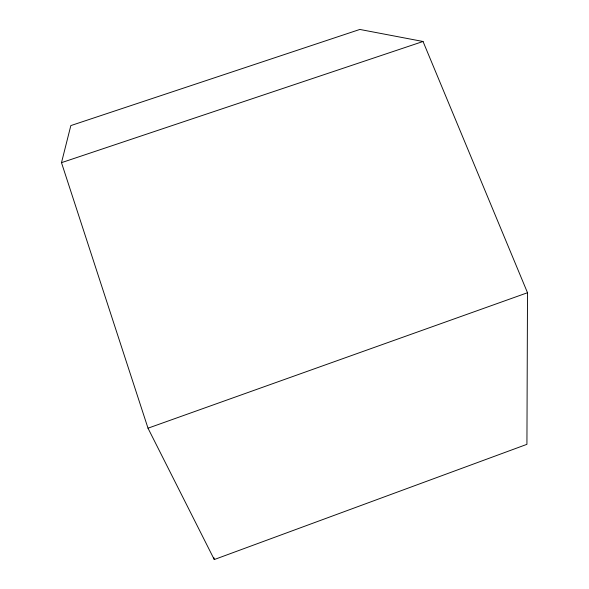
<?xml version="1.0" encoding="UTF-8"?>
<svg xmlns="http://www.w3.org/2000/svg" width="589" height="589" viewBox="0 0 589 589"><rect width="100%" height="100%" fill="white"/><g stroke="black" fill="none" stroke-linecap="round" stroke-linejoin="round"><path stroke-width="0.88" d="M527.508 292.726L526.927 444.334L214.278 559.55L148.008 428.196L61.492 162.66L70.835 125.59L359.842 29.45L423.035 41.488L527.508 292.726L148.008 428.196M61.492 162.66L423.035 41.488M213.947 557.754L214.278 559.55"/></g></svg>
